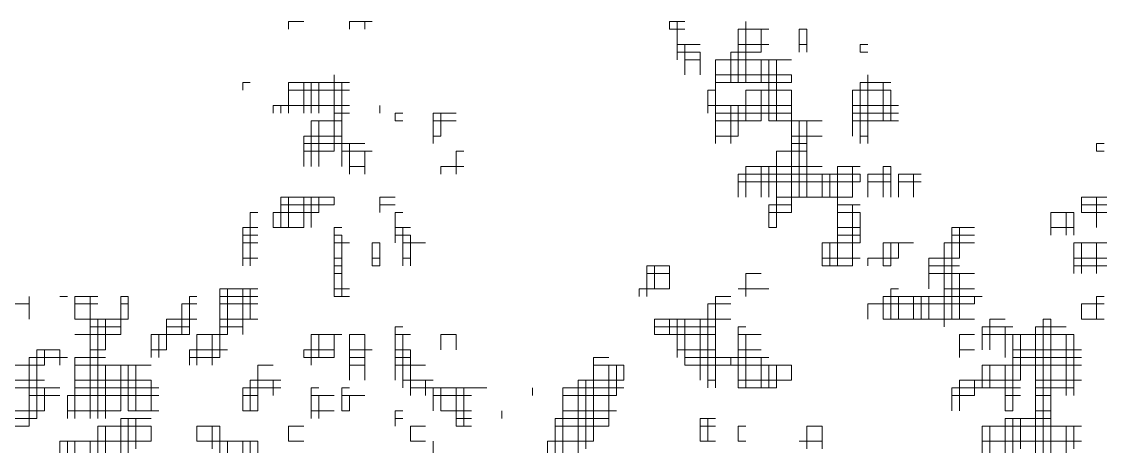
# Model space of a CAD drawing. Header units: millimetres. Extents: x 13268 to 164478, y 289082 to 363688.
# Drawn here: x 81970 to 84923, y 353454 to 354615 of the extents above; entities that cross this region are included whole.
import ezdxf

# ---------------------------------------------------------------- set-up
doc = ezdxf.new("R2010")
doc.units = ezdxf.units.MM

# ---------------------------------------------------------------- blocks, each defined once
blk = doc.blocks.new('A$C010A7659')
at = {"lineweight": 0}
for points in [[(1896.2, 3900), (1896.2, 3891.8)], [(1896.2, 3900), (1896.2, 3891.8)], [(1896.2, 3900), (1912.8, 3900)], [(1962.4, 3900), (1962.4, 3891.8)], [(1962.4, 3900), (1987.3, 3900)], [(1979, 3900), (1979, 3891.8)], [(1979, 3900), (1979, 3891.8)], [(2310.2, 3900), (2310.2, 3891.8)], [(2310.2, 3900), (2326.8, 3900)], [(2310.2, 3900), (2326.8, 3900)], [(2310.2, 3891.8), (2326.8, 3891.8)], [(2318.5, 3900), (2318.5, 3858.6)], [(2318.5, 3900), (2318.5, 3875.2)], [(2318.5, 3891.8), (2326.8, 3891.8)], [(2384.7, 3891.8), (2384.7, 3833.8)], [(2384.7, 3891.8), (2417.9, 3891.8)], [(2384.7, 3891.8), (2409.6, 3891.8)], [(2393, 3900), (2393, 3833.8)], [(2393, 3891.8), (2393, 3833.8)], [(2409.6, 3891.8), (2409.6, 3866.9)], [(2451, 3891.8), (2451, 3866.9)], [(2451, 3891.8), (2459.3, 3891.8)], [(2459.3, 3891.8), (2459.3, 3866.9)], [(2318.5, 3875.2), (2343.3, 3875.2)], [(2318.5, 3866.9), (2343.3, 3866.9)], [(2318.5, 3866.9), (2343.3, 3866.9)], [(2326.8, 3875.2), (2326.8, 3842.1)], [(2343.3, 3866.9), (2343.3, 3842.1)], [(2376.5, 3866.9), (2376.5, 3833.8)], [(2376.5, 3866.9), (2409.6, 3866.9)], [(2384.7, 3875.2), (2384.7, 3833.8)], [(2384.7, 3875.2), (2417.9, 3875.2)], [(2384.7, 3866.9), (2409.6, 3866.9)], [(2451, 3875.2), (2459.3, 3875.2)], [(2517.2, 3875.2), (2517.2, 3866.9)], [(2517.2, 3875.2), (2525.5, 3875.2)], [(2517.2, 3866.9), (2525.5, 3866.9)], [(2326.8, 3858.6), (2343.3, 3858.6)], [(2359.9, 3858.6), (2359.9, 3825.5)], [(2359.9, 3858.6), (2442.7, 3858.6)], [(2409.6, 3858.6), (2409.6, 3833.8)], [(2417.9, 3858.6), (2417.9, 3792.4)], [(2417.9, 3858.6), (2417.9, 3792.4)], [(2426.1, 3858.6), (2426.1, 3792.4)], [(1846.5, 3833.8), (1846.5, 3825.5)], [(1846.5, 3833.8), (1854.8, 3833.8)], [(1896.2, 3833.8), (1896.2, 3800.7)], [(1896.2, 3833.8), (1962.4, 3833.8)], [(1912.8, 3833.8), (1912.8, 3800.7)], [(1921, 3833.8), (1921, 3809)], [(1921, 3833.8), (1921, 3800.7)], [(1929.3, 3833.8), (1929.3, 3800.7)], [(1929.3, 3833.8), (1954.2, 3833.8)], [(1945.9, 3842.1), (1945.9, 3759.3)], [(1945.9, 3833.8), (1945.9, 3759.3)], [(1954.2, 3833.8), (1954.2, 3792.4)], [(1954.2, 3833.8), (1954.2, 3759.3)], [(2359.9, 3842.1), (2442.7, 3842.1)], [(2359.9, 3842.1), (2442.7, 3842.1)], [(2359.9, 3833.8), (2359.9, 3767.6)], [(2359.9, 3833.8), (2376.5, 3833.8)], [(2359.9, 3833.8), (2442.7, 3833.8)], [(2417.9, 3833.8), (2442.7, 3833.8)], [(2442.7, 3842.1), (2442.7, 3833.8)], [(2517.2, 3833.8), (2517.2, 3767.6)], [(2517.2, 3833.8), (2517.2, 3767.6)], [(2517.2, 3833.8), (2550.3, 3833.8)], [(2517.2, 3833.8), (2525.5, 3833.8)], [(2525.5, 3842.1), (2525.5, 3767.6)], [(2525.5, 3833.8), (2525.5, 3775.8)], [(2542.1, 3833.8), (2542.1, 3792.4)], [(1896.2, 3825.5), (1896.2, 3800.7)], [(1896.2, 3825.5), (1962.4, 3825.5)], [(2351.6, 3825.5), (2351.6, 3800.7)], [(2351.6, 3825.5), (2359.9, 3825.5)], [(2393, 3825.5), (2393, 3792.4)], [(2393, 3825.5), (2442.7, 3825.5)], [(2409.6, 3825.5), (2409.6, 3792.4)], [(2442.7, 3825.5), (2442.7, 3693)], [(2508.9, 3825.5), (2508.9, 3775.8)], [(2508.9, 3825.5), (2550.3, 3825.5)], [(2550.3, 3825.5), (2550.3, 3792.4)], [(1879.6, 3809), (1879.6, 3800.7)], [(1879.6, 3809), (1921, 3809)], [(1879.6, 3809), (1962.4, 3809)], [(1887.9, 3809), (1887.9, 3800.7)], [(1929.3, 3809), (1962.4, 3809)], [(1995.6, 3809), (1995.6, 3800.7)], [(2351.6, 3809), (2442.7, 3809)], [(2351.6, 3809), (2359.9, 3809)], [(2359.9, 3809), (2359.9, 3767.6)], [(2376.5, 3809), (2376.5, 3767.6)], [(2384.7, 3809), (2384.7, 3792.4)], [(2384.7, 3809), (2384.7, 3775.8)], [(2384.7, 3809), (2442.7, 3809)], [(2393, 3809), (2393, 3792.4)], [(2508.9, 3809), (2558.6, 3809)], [(2508.9, 3809), (2558.6, 3809)], [(2550.3, 3809), (2550.3, 3792.4)], [(1945.9, 3800.7), (1962.4, 3800.7)], [(2012.1, 3800.7), (2012.1, 3792.4)], [(2012.1, 3800.7), (2020.4, 3800.7)], [(2053.5, 3800.7), (2053.5, 3767.6)], [(2053.5, 3800.7), (2078.4, 3800.7)], [(2061.8, 3800.7), (2061.8, 3775.8)], [(2359.9, 3800.7), (2442.7, 3800.7)], [(2508.9, 3800.7), (2558.6, 3800.7)], [(1921, 3792.4), (1921, 3742.7)], [(1921, 3792.4), (1954.2, 3792.4)], [(1929.3, 3792.4), (1929.3, 3742.7)], [(1945.9, 3792.4), (1954.2, 3792.4)], [(2012.1, 3792.4), (2020.4, 3792.4)], [(2053.5, 3792.4), (2078.4, 3792.4)], [(2053.5, 3792.4), (2078.4, 3792.4)], [(2359.9, 3792.4), (2384.7, 3792.4)], [(2359.9, 3792.4), (2409.6, 3792.4)], [(2417.9, 3792.4), (2459.3, 3792.4)], [(2442.7, 3792.4), (2442.7, 3709.6)], [(2442.7, 3792.4), (2475.8, 3792.4)], [(2451, 3792.4), (2451, 3709.6)], [(2459.3, 3792.4), (2459.3, 3767.6)], [(2459.3, 3792.4), (2459.3, 3709.6)], [(2508.9, 3792.4), (2542.1, 3792.4)], [(2508.9, 3792.4), (2558.6, 3792.4)], [(1912.8, 3775.8), (1912.8, 3742.7)], [(1912.8, 3775.8), (1954.2, 3775.8)], [(1921, 3775.8), (1921, 3742.7)], [(2053.5, 3775.8), (2061.8, 3775.8)], [(2359.9, 3775.8), (2384.7, 3775.8)], [(2442.7, 3775.8), (2475.8, 3775.8)], [(2517.2, 3775.8), (2525.5, 3775.8)], [(1912.8, 3767.6), (1979, 3767.6)], [(1912.8, 3767.6), (1954.2, 3767.6)], [(1954.2, 3767.6), (1954.2, 3742.7)], [(1962.4, 3767.6), (1962.4, 3734.4)], [(2442.7, 3767.6), (2459.3, 3767.6)], [(2442.7, 3767.6), (2459.3, 3767.6)], [(2773.9, 3767.6), (2773.9, 3759.3)], [(2773.9, 3767.6), (2782.2, 3767.6)], [(2773.9, 3767.6), (2782.2, 3767.6)], [(1912.8, 3759.3), (1945.9, 3759.3)], [(1912.8, 3759.3), (1945.9, 3759.3)], [(1954.2, 3759.3), (1987.3, 3759.3)], [(1954.2, 3759.3), (1987.3, 3759.3)], [(1979, 3759.3), (1979, 3742.7)], [(1979, 3759.3), (1979, 3734.4)], [(2078.4, 3759.3), (2078.4, 3734.4)], [(2078.4, 3759.3), (2078.4, 3734.4)], [(2078.4, 3759.3), (2086.6, 3759.3)], [(2426.1, 3759.3), (2426.1, 3676.5)], [(2426.1, 3759.3), (2459.3, 3759.3)], [(2442.7, 3759.3), (2459.3, 3759.3)], [(2773.9, 3759.3), (2782.2, 3759.3)], [(1962.4, 3742.7), (1979, 3742.7)], [(2061.8, 3742.7), (2061.8, 3734.4)], [(2061.8, 3742.7), (2086.6, 3742.7)], [(2393, 3742.7), (2393, 3709.6)], [(2393, 3742.7), (2393, 3709.6)], [(2393, 3742.7), (2475.8, 3742.7)], [(2409.6, 3742.7), (2409.6, 3709.6)], [(2417.9, 3742.7), (2417.9, 3709.6)], [(2417.9, 3742.7), (2417.9, 3709.6)], [(2459.3, 3742.7), (2459.3, 3709.6)], [(2492.4, 3742.7), (2492.4, 3635.1)], [(2492.4, 3742.7), (2517.2, 3742.7)], [(2508.9, 3742.7), (2508.9, 3709.6)], [(2542.1, 3742.7), (2542.1, 3709.6)], [(2542.1, 3742.7), (2550.3, 3742.7)], [(2550.3, 3742.7), (2550.3, 3709.6)], [(2384.7, 3734.4), (2384.7, 3709.6)], [(2384.7, 3734.4), (2517.2, 3734.4)], [(2384.7, 3734.4), (2475.8, 3734.4)], [(2384.7, 3726.1), (2517.2, 3726.1)], [(2475.8, 3734.4), (2475.8, 3709.6)], [(2475.8, 3734.4), (2475.8, 3709.6)], [(2484.1, 3734.4), (2484.1, 3709.6)], [(2492.4, 3734.4), (2492.4, 3676.5)], [(2492.4, 3734.4), (2517.2, 3734.4)], [(2517.2, 3734.4), (2517.2, 3726.1)], [(2525.5, 3734.4), (2525.5, 3709.6)], [(2525.5, 3734.4), (2550.3, 3734.4)], [(2525.5, 3734.4), (2550.3, 3734.4)], [(2525.5, 3726.1), (2550.3, 3726.1)], [(2558.6, 3734.4), (2558.6, 3709.6)], [(2558.6, 3734.4), (2583.5, 3734.4)], [(2558.6, 3726.1), (2583.5, 3726.1)], [(2575.2, 3734.4), (2575.2, 3709.6)], [(2575.2, 3734.4), (2575.2, 3709.6)], [(1887.9, 3709.6), (1887.9, 3676.5)], [(1887.9, 3709.6), (1945.9, 3709.6)], [(1896.2, 3709.6), (1896.2, 3676.5)], [(1896.2, 3709.6), (1896.2, 3676.5)], [(1896.2, 3709.6), (1945.9, 3709.6)], [(1912.8, 3709.6), (1912.8, 3676.5)], [(1921, 3709.6), (1921, 3693)], [(1921, 3709.6), (1921, 3676.5)], [(1929.3, 3709.6), (1929.3, 3693)], [(1945.9, 3709.6), (1945.9, 3701.3)], [(1995.6, 3709.6), (1995.6, 3693)], [(1995.6, 3709.6), (1995.6, 3693)], [(1995.6, 3709.6), (2012.1, 3709.6)], [(1995.6, 3709.6), (2012.1, 3709.6)], [(2426.1, 3709.6), (2442.7, 3709.6)], [(2426.1, 3709.6), (2475.8, 3709.6)], [(2475.8, 3709.6), (2508.9, 3709.6)], [(2492.4, 3709.6), (2508.9, 3709.6)], [(2757.4, 3709.6), (2757.4, 3693)], [(2757.4, 3709.6), (2815.3, 3709.6)], [(2773.9, 3709.6), (2773.9, 3676.5)], [(2773.9, 3709.6), (2815.3, 3709.6)], [(1854.8, 3693), (1854.8, 3635.1)], [(1854.8, 3693), (1863.1, 3693)], [(1879.6, 3693), (1879.6, 3676.5)], [(1879.6, 3693), (1921, 3693)], [(1887.9, 3701.3), (1945.9, 3701.3)], [(1887.9, 3693), (1929.3, 3693)], [(1995.6, 3701.3), (2012.1, 3701.3)], [(2012.1, 3693), (2012.1, 3659.9)], [(2012.1, 3693), (2012.1, 3676.5)], [(2012.1, 3693), (2020.4, 3693)], [(2012.1, 3693), (2020.4, 3693)], [(2417.9, 3701.3), (2417.9, 3676.5)], [(2417.9, 3701.3), (2442.7, 3701.3)], [(2417.9, 3693), (2417.9, 3676.5)], [(2417.9, 3693), (2442.7, 3693)], [(2417.9, 3693), (2442.7, 3693)], [(2492.4, 3701.3), (2517.2, 3701.3)], [(2492.4, 3693), (2517.2, 3693)], [(2492.4, 3693), (2517.2, 3693)], [(2508.9, 3701.3), (2508.9, 3635.1)], [(2517.2, 3693), (2517.2, 3659.9)], [(2724.2, 3693), (2724.2, 3668.2)], [(2724.2, 3693), (2724.2, 3668.2)], [(2724.2, 3693), (2749.1, 3693)], [(2740.8, 3693), (2740.8, 3668.2)], [(2749.1, 3693), (2749.1, 3668.2)], [(2757.4, 3701.3), (2757.4, 3693)], [(2757.4, 3701.3), (2807, 3701.3)], [(2757.4, 3693), (2815.3, 3693)], [(2773.9, 3693), (2823.6, 3693)], [(1846.5, 3676.5), (1846.5, 3635.1)], [(1846.5, 3676.5), (1846.5, 3643.3)], [(1846.5, 3676.5), (1863.1, 3676.5)], [(1846.5, 3676.5), (1863.1, 3676.5)], [(1846.5, 3668.2), (1863.1, 3668.2)], [(1879.6, 3676.5), (1912.8, 3676.5)], [(1945.9, 3676.5), (1945.9, 3601.9)], [(1945.9, 3676.5), (1954.2, 3676.5)], [(1945.9, 3668.2), (1945.9, 3610.2)], [(1945.9, 3668.2), (1954.2, 3668.2)], [(1954.2, 3668.2), (1954.2, 3601.9)], [(2012.1, 3676.5), (2028.7, 3676.5)], [(2012.1, 3676.5), (2028.7, 3676.5)], [(2012.1, 3668.2), (2028.7, 3668.2)], [(2020.4, 3676.5), (2020.4, 3635.1)], [(2028.7, 3668.2), (2028.7, 3635.1)], [(2417.9, 3676.5), (2426.1, 3676.5)], [(2492.4, 3676.5), (2517.2, 3676.5)], [(2492.4, 3676.5), (2517.2, 3676.5)], [(2492.4, 3668.2), (2517.2, 3668.2)], [(2616.6, 3676.5), (2616.6, 3577.1)], [(2616.6, 3676.5), (2641.4, 3676.5)], [(2616.6, 3668.2), (2641.4, 3668.2)], [(2624.9, 3676.5), (2624.9, 3659.9)], [(2624.9, 3676.5), (2624.9, 3643.3)], [(2724.2, 3676.5), (2749.1, 3676.5)], [(2724.2, 3676.5), (2749.1, 3676.5)], [(1846.5, 3659.9), (1863.1, 3659.9)], [(1846.5, 3659.9), (1863.1, 3659.9)], [(1945.9, 3659.9), (1954.2, 3659.9)], [(1945.9, 3659.9), (1962.4, 3659.9)], [(1987.3, 3659.9), (1987.3, 3635.1)], [(1987.3, 3659.9), (1995.6, 3659.9)], [(1995.6, 3659.9), (1995.6, 3635.1)], [(2020.4, 3659.9), (2045.2, 3659.9)], [(2020.4, 3659.9), (2045.2, 3659.9)], [(2028.7, 3659.9), (2028.7, 3643.3)], [(2475.8, 3659.9), (2475.8, 3635.1)], [(2475.8, 3659.9), (2517.2, 3659.9)], [(2484.1, 3659.9), (2484.1, 3635.1)], [(2484.1, 3659.9), (2517.2, 3659.9)], [(2492.4, 3659.9), (2492.4, 3635.1)], [(2542.1, 3659.9), (2542.1, 3635.1)], [(2542.1, 3659.9), (2575.2, 3659.9)], [(2550.3, 3659.9), (2550.3, 3635.1)], [(2550.3, 3659.9), (2550.3, 3635.1)], [(2550.3, 3659.9), (2575.2, 3659.9)], [(2558.6, 3659.9), (2558.6, 3643.3)], [(2608.3, 3659.9), (2608.3, 3610.2)], [(2608.3, 3659.9), (2624.9, 3659.9)], [(2608.3, 3659.9), (2641.4, 3659.9)], [(2749.1, 3659.9), (2749.1, 3626.8)], [(2749.1, 3659.9), (2807, 3659.9)], [(2757.4, 3659.9), (2757.4, 3626.8)], [(2757.4, 3659.9), (2757.4, 3626.8)], [(2773.9, 3659.9), (2773.9, 3626.8)], [(1846.5, 3643.3), (1863.1, 3643.3)], [(1945.9, 3643.3), (1954.2, 3643.3)], [(1945.9, 3635.1), (1954.2, 3635.1)], [(1945.9, 3635.1), (1954.2, 3635.1)], [(1987.3, 3643.3), (1995.6, 3643.3)], [(1987.3, 3635.1), (1995.6, 3635.1)], [(2020.4, 3643.3), (2028.7, 3643.3)], [(2285.4, 3635.1), (2285.4, 3601.9)], [(2285.4, 3635.1), (2310.2, 3635.1)], [(2293.7, 3635.1), (2293.7, 3610.2)], [(2293.7, 3635.1), (2310.2, 3635.1)], [(2310.2, 3635.1), (2310.2, 3610.2)], [(2475.8, 3643.3), (2475.8, 3635.1)], [(2475.8, 3643.3), (2517.2, 3643.3)], [(2475.8, 3635.1), (2508.9, 3635.1)], [(2525.5, 3643.3), (2525.5, 3635.1)], [(2525.5, 3643.3), (2558.6, 3643.3)], [(2542.1, 3635.1), (2550.3, 3635.1)], [(2591.7, 3643.3), (2591.7, 3610.2)], [(2591.7, 3643.3), (2624.9, 3643.3)], [(2591.7, 3635.1), (2591.7, 3610.2)], [(2591.7, 3635.1), (2624.9, 3635.1)], [(2591.7, 3635.1), (2624.9, 3635.1)], [(2608.3, 3643.3), (2608.3, 3610.2)], [(2749.1, 3643.3), (2807, 3643.3)], [(2749.1, 3635.1), (2815.3, 3635.1)], [(2749.1, 3635.1), (2807, 3635.1)], [(1945.9, 3626.8), (1954.2, 3626.8)], [(2285.4, 3626.8), (2285.4, 3601.9)], [(2285.4, 3626.8), (2310.2, 3626.8)], [(2393, 3626.8), (2393, 3601.9)], [(2393, 3626.8), (2393, 3601.9)], [(2393, 3626.8), (2409.6, 3626.8)], [(2591.7, 3626.8), (2641.4, 3626.8)], [(2624.9, 3626.8), (2624.9, 3577.1)], [(2624.9, 3626.8), (2624.9, 3577.1)], [(1821.7, 3610.2), (1821.7, 3535.7)], [(1821.7, 3610.2), (1863.1, 3610.2)], [(1830, 3610.2), (1830, 3560.5)], [(1830, 3610.2), (1863.1, 3610.2)], [(1846.5, 3610.2), (1846.5, 3568.8)], [(1846.5, 3610.2), (1846.5, 3560.5)], [(1854.8, 3610.2), (1854.8, 3577.1)], [(1945.9, 3610.2), (1962.4, 3610.2)], [(1945.9, 3610.2), (1962.4, 3610.2)], [(1954.2, 3610.2), (1954.2, 3601.9)], [(2277.1, 3610.2), (2277.1, 3601.9)], [(2277.1, 3610.2), (2293.7, 3610.2)], [(2277.1, 3610.2), (2310.2, 3610.2)], [(2384.7, 3610.2), (2417.9, 3610.2)], [(2393, 3610.2), (2409.6, 3610.2)], [(2550.3, 3610.2), (2550.3, 3577.1)], [(2550.3, 3610.2), (2550.3, 3577.1)], [(2550.3, 3610.2), (2558.6, 3610.2)], [(2608.3, 3610.2), (2608.3, 3577.1)], [(2608.3, 3610.2), (2641.4, 3610.2)], [(2616.6, 3610.2), (2641.4, 3610.2)], [(1614.7, 3601.9), (1614.7, 3577.1)], [(1647.8, 3601.9), (1656.1, 3601.9)], [(1664.3, 3601.9), (1664.3, 3577.1)], [(1664.3, 3601.9), (1664.3, 3593.7)], [(1664.3, 3601.9), (1689.2, 3601.9)], [(1680.9, 3601.9), (1680.9, 3469.5)], [(1714, 3601.9), (1714, 3568.8)], [(1714, 3601.9), (1722.3, 3601.9)], [(1714, 3601.9), (1722.3, 3601.9)], [(1722.3, 3601.9), (1722.3, 3577.1)], [(1788.6, 3601.9), (1788.6, 3577.1)], [(1788.6, 3601.9), (1788.6, 3560.5)], [(1788.6, 3601.9), (1796.8, 3601.9)], [(1821.7, 3601.9), (1863.1, 3601.9)], [(1821.7, 3601.9), (1863.1, 3601.9)], [(1945.9, 3601.9), (1962.4, 3601.9)], [(2359.9, 3601.9), (2359.9, 3568.8)], [(2359.9, 3601.9), (2359.9, 3502.6)], [(2359.9, 3601.9), (2376.5, 3601.9)], [(2542.1, 3601.9), (2542.1, 3577.1)], [(2542.1, 3601.9), (2649.7, 3601.9)], [(2542.1, 3601.9), (2649.7, 3601.9)], [(2558.6, 3601.9), (2558.6, 3577.1)], [(2575.2, 3601.9), (2575.2, 3577.1)], [(2575.2, 3601.9), (2575.2, 3577.1)], [(2583.5, 3601.9), (2583.5, 3577.1)], [(2591.7, 3601.9), (2591.7, 3577.1)], [(2591.7, 3601.9), (2591.7, 3577.1)], [(2608.3, 3601.9), (2608.3, 3568.8)], [(2641.4, 3601.9), (2641.4, 3593.7)], [(2773.9, 3601.9), (2773.9, 3577.1)], [(2773.9, 3601.9), (2782.2, 3601.9)], [(2773.9, 3601.9), (2782.2, 3601.9)], [(1598.1, 3593.7), (1614.7, 3593.7)], [(1664.3, 3593.7), (1689.2, 3593.7)], [(1714, 3593.7), (1714, 3560.5)], [(1714, 3593.7), (1722.3, 3593.7)], [(1780.3, 3593.7), (1780.3, 3560.5)], [(1780.3, 3593.7), (1796.8, 3593.7)], [(1821.7, 3593.7), (1863.1, 3593.7)], [(2351.6, 3593.7), (2351.6, 3502.6)], [(2351.6, 3593.7), (2376.5, 3593.7)], [(2525.5, 3593.7), (2525.5, 3577.1)], [(2525.5, 3593.7), (2641.4, 3593.7)], [(2757.4, 3593.7), (2757.4, 3577.1)], [(2757.4, 3593.7), (2782.2, 3593.7)], [(1664.3, 3577.1), (1689.2, 3577.1)], [(1680.9, 3577.1), (1722.3, 3577.1)], [(1689.2, 3577.1), (1689.2, 3469.5)], [(1689.2, 3577.1), (1689.2, 3469.5)], [(1697.5, 3577.1), (1697.5, 3544)], [(1697.5, 3577.1), (1722.3, 3577.1)], [(1763.7, 3577.1), (1763.7, 3560.5)], [(1763.7, 3577.1), (1788.6, 3577.1)], [(1763.7, 3577.1), (1796.8, 3577.1)], [(1821.7, 3577.1), (1854.8, 3577.1)], [(1821.7, 3577.1), (1863.1, 3577.1)], [(2293.7, 3577.1), (2293.7, 3560.5)], [(2293.7, 3577.1), (2376.5, 3577.1)], [(2310.2, 3577.1), (2310.2, 3560.5)], [(2310.2, 3577.1), (2310.2, 3560.5)], [(2318.5, 3577.1), (2318.5, 3535.7)], [(2318.5, 3577.1), (2318.5, 3544)], [(2326.8, 3577.1), (2326.8, 3527.4)], [(2343.3, 3577.1), (2343.3, 3510.9)], [(2343.3, 3577.1), (2343.3, 3527.4)], [(2343.3, 3577.1), (2376.5, 3577.1)], [(2542.1, 3577.1), (2641.4, 3577.1)], [(2658, 3577.1), (2658, 3544)], [(2658, 3577.1), (2674.5, 3577.1)], [(2715.9, 3577.1), (2715.9, 3337)], [(2715.9, 3577.1), (2724.2, 3577.1)], [(2724.2, 3577.1), (2724.2, 3270.7)], [(2757.4, 3577.1), (2782.2, 3577.1)], [(1680.9, 3568.8), (1714, 3568.8)], [(1763.7, 3568.8), (1788.6, 3568.8)], [(1821.7, 3568.8), (1821.7, 3535.7)], [(1821.7, 3568.8), (1846.5, 3568.8)], [(2012.1, 3568.8), (2012.1, 3510.9)], [(2012.1, 3568.8), (2020.4, 3568.8)], [(2293.7, 3568.8), (2359.9, 3568.8)], [(2384.7, 3568.8), (2384.7, 3502.6)], [(2384.7, 3568.8), (2384.7, 3527.4)], [(2384.7, 3568.8), (2393, 3568.8)], [(2649.7, 3568.8), (2649.7, 3544)], [(2649.7, 3568.8), (2649.7, 3544)], [(2649.7, 3568.8), (2682.8, 3568.8)], [(2674.5, 3568.8), (2674.5, 3544)], [(2674.5, 3568.8), (2674.5, 3535.7)], [(2707.7, 3568.8), (2707.7, 3428.1)], [(2707.7, 3568.8), (2740.8, 3568.8)], [(2724.2, 3568.8), (2724.2, 3494.3)], [(1664.3, 3560.5), (1714, 3560.5)], [(1680.9, 3560.5), (1714, 3560.5)], [(1747.2, 3560.5), (1747.2, 3535.7)], [(1747.2, 3560.5), (1763.7, 3560.5)], [(1747.2, 3560.5), (1788.6, 3560.5)], [(1755.4, 3560.5), (1755.4, 3535.7)], [(1763.7, 3560.5), (1763.7, 3544)], [(1796.8, 3560.5), (1796.8, 3527.4)], [(1796.8, 3560.5), (1830, 3560.5)], [(1813.4, 3560.5), (1813.4, 3527.4)], [(1813.4, 3560.5), (1830, 3560.5)], [(1921, 3560.5), (1921, 3527.4)], [(1921, 3560.5), (1921, 3527.4)], [(1921, 3560.5), (1945.9, 3560.5)], [(1921, 3560.5), (1954.2, 3560.5)], [(1929.3, 3560.5), (1929.3, 3535.7)], [(1945.9, 3560.5), (1945.9, 3535.7)], [(1962.4, 3560.5), (1962.4, 3510.9)], [(1962.4, 3560.5), (1979, 3560.5)], [(1979, 3560.5), (1979, 3510.9)], [(2012.1, 3560.5), (2028.7, 3560.5)], [(2012.1, 3560.5), (2028.7, 3560.5)], [(2020.4, 3560.5), (2020.4, 3502.6)], [(2061.8, 3560.5), (2061.8, 3544)], [(2061.8, 3560.5), (2078.4, 3560.5)], [(2061.8, 3560.5), (2078.4, 3560.5)], [(2078.4, 3560.5), (2078.4, 3544)], [(2293.7, 3560.5), (2359.9, 3560.5)], [(2318.5, 3560.5), (2359.9, 3560.5)], [(2384.7, 3560.5), (2409.6, 3560.5)], [(2384.7, 3560.5), (2393, 3560.5)], [(2393, 3560.5), (2393, 3502.6)], [(2393, 3560.5), (2393, 3502.6)], [(2624.9, 3560.5), (2624.9, 3535.7)], [(2624.9, 3560.5), (2624.9, 3535.7)], [(2624.9, 3560.5), (2641.4, 3560.5)], [(2624.9, 3560.5), (2641.4, 3560.5)], [(2649.7, 3560.5), (2749.1, 3560.5)], [(2649.7, 3560.5), (2682.8, 3560.5)], [(2682.8, 3560.5), (2682.8, 3477.7)], [(2682.8, 3560.5), (2682.8, 3535.7)], [(2691.1, 3560.5), (2691.1, 3510.9)], [(2691.1, 3560.5), (2749.1, 3560.5)], [(2707.7, 3560.5), (2707.7, 3436.3)], [(2740.8, 3560.5), (2740.8, 3494.3)], [(2749.1, 3560.5), (2749.1, 3494.3)], [(1622.9, 3544), (1622.9, 3469.5)], [(1622.9, 3544), (1647.8, 3544)], [(1631.2, 3544), (1631.2, 3527.4)], [(1631.2, 3544), (1631.2, 3527.4)], [(1647.8, 3544), (1647.8, 3527.4)], [(1680.9, 3544), (1697.5, 3544)], [(1747.2, 3544), (1763.7, 3544)], [(1788.6, 3544), (1788.6, 3527.4)], [(1788.6, 3544), (1830, 3544)], [(1796.8, 3544), (1796.8, 3527.4)], [(1912.8, 3544), (1912.8, 3535.7)], [(1912.8, 3544), (1945.9, 3544)], [(1962.4, 3544), (1987.3, 3544)], [(1979, 3544), (1979, 3535.7)], [(2012.1, 3544), (2028.7, 3544)], [(2028.7, 3544), (2028.7, 3494.3)], [(2318.5, 3544), (2359.9, 3544)], [(2384.7, 3544), (2409.6, 3544)], [(2624.9, 3544), (2641.4, 3544)], [(2682.8, 3544), (2757.4, 3544)], [(2749.1, 3544), (2749.1, 3502.6)], [(1589.8, 3527.4), (1631.2, 3527.4)], [(1598.1, 3527.4), (1631.2, 3527.4)], [(1614.7, 3535.7), (1614.7, 3461.2)], [(1614.7, 3535.7), (1614.7, 3461.2)], [(1614.7, 3535.7), (1656.1, 3535.7)], [(1622.9, 3535.7), (1656.1, 3535.7)], [(1647.8, 3535.7), (1647.8, 3527.4)], [(1664.3, 3535.7), (1664.3, 3469.5)], [(1664.3, 3535.7), (1664.3, 3527.4)], [(1664.3, 3535.7), (1697.5, 3535.7)], [(1664.3, 3535.7), (1697.5, 3535.7)], [(1664.3, 3527.4), (1747.2, 3527.4)], [(1664.3, 3527.4), (1714, 3527.4)], [(1697.5, 3527.4), (1697.5, 3469.5)], [(1714, 3527.4), (1714, 3477.7)], [(1714, 3527.4), (1714, 3477.7)], [(1722.3, 3527.4), (1722.3, 3477.7)], [(1722.3, 3527.4), (1722.3, 3477.7)], [(1730.6, 3527.4), (1730.6, 3477.7)], [(1788.6, 3535.7), (1821.7, 3535.7)], [(1788.6, 3535.7), (1821.7, 3535.7)], [(1863.1, 3527.4), (1863.1, 3494.3)], [(1863.1, 3527.4), (1863.1, 3477.7)], [(1863.1, 3527.4), (1879.6, 3527.4)], [(1912.8, 3535.7), (1945.9, 3535.7)], [(1921, 3535.7), (1929.3, 3535.7)], [(1962.4, 3535.7), (1979, 3535.7)], [(1962.4, 3535.7), (1979, 3535.7)], [(1962.4, 3527.4), (1979, 3527.4)], [(1962.4, 3527.4), (1979, 3527.4)], [(2012.1, 3535.7), (2028.7, 3535.7)], [(2012.1, 3535.7), (2028.7, 3535.7)], [(2012.1, 3527.4), (2045.2, 3527.4)], [(2012.1, 3527.4), (2028.7, 3527.4)], [(2028.7, 3527.4), (2028.7, 3494.3)], [(2227.4, 3535.7), (2227.4, 3444.6)], [(2227.4, 3535.7), (2244, 3535.7)], [(2227.4, 3527.4), (2227.4, 3444.6)], [(2227.4, 3527.4), (2260.5, 3527.4)], [(2227.4, 3527.4), (2260.5, 3527.4)], [(2244, 3527.4), (2244, 3477.7)], [(2244, 3527.4), (2244, 3461.2)], [(2252.3, 3527.4), (2252.3, 3494.3)], [(2260.5, 3527.4), (2260.5, 3510.9)], [(2326.8, 3535.7), (2417.9, 3535.7)], [(2326.8, 3535.7), (2417.9, 3535.7)], [(2326.8, 3527.4), (2442.7, 3527.4)], [(2343.3, 3527.4), (2376.5, 3527.4)], [(2359.9, 3535.7), (2359.9, 3510.9)], [(2376.5, 3535.7), (2376.5, 3527.4)], [(2384.7, 3527.4), (2442.7, 3527.4)], [(2409.6, 3535.7), (2409.6, 3502.6)], [(2417.9, 3527.4), (2417.9, 3502.6)], [(2417.9, 3527.4), (2417.9, 3502.6)], [(2426.1, 3527.4), (2426.1, 3502.6)], [(2442.7, 3527.4), (2442.7, 3510.9)], [(2649.7, 3527.4), (2649.7, 3502.6)], [(2649.7, 3527.4), (2649.7, 3502.6)], [(2649.7, 3527.4), (2757.4, 3527.4)], [(2658, 3527.4), (2658, 3502.6)], [(2658, 3527.4), (2757.4, 3527.4)], [(2674.5, 3527.4), (2674.5, 3477.7)], [(2674.5, 3527.4), (2674.5, 3477.7)], [(2682.8, 3535.7), (2757.4, 3535.7)], [(2682.8, 3535.7), (2757.4, 3535.7)], [(2682.8, 3527.4), (2682.8, 3477.7)], [(1598.1, 3510.9), (1631.2, 3510.9)], [(1664.3, 3510.9), (1747.2, 3510.9)], [(1747.2, 3510.9), (1747.2, 3477.7)], [(1854.8, 3510.9), (1854.8, 3477.7)], [(1854.8, 3510.9), (1887.9, 3510.9)], [(1879.6, 3510.9), (1879.6, 3494.3)], [(1879.6, 3510.9), (1879.6, 3494.3)], [(2020.4, 3510.9), (2053.5, 3510.9)], [(2045.2, 3510.9), (2045.2, 3494.3)], [(2210.8, 3510.9), (2210.8, 3295.6)], [(2210.8, 3510.9), (2260.5, 3510.9)], [(2219.1, 3510.9), (2219.1, 3436.3)], [(2351.6, 3510.9), (2359.9, 3510.9)], [(2384.7, 3510.9), (2442.7, 3510.9)], [(2624.9, 3510.9), (2624.9, 3477.7)], [(2624.9, 3510.9), (2624.9, 3477.7)], [(2624.9, 3510.9), (2691.1, 3510.9)], [(2641.4, 3510.9), (2641.4, 3494.3)], [(2707.7, 3510.9), (2757.4, 3510.9)], [(1598.1, 3502.6), (1631.2, 3502.6)], [(1614.7, 3502.6), (1647.8, 3502.6)], [(1614.7, 3494.3), (1647.8, 3494.3)], [(1631.2, 3502.6), (1631.2, 3477.7)], [(1631.2, 3502.6), (1631.2, 3477.7)], [(1656.1, 3494.3), (1656.1, 3469.5)], [(1656.1, 3494.3), (1755.4, 3494.3)], [(1664.3, 3502.6), (1664.3, 3469.5)], [(1664.3, 3502.6), (1755.4, 3502.6)], [(1664.3, 3502.6), (1747.2, 3502.6)], [(1747.2, 3502.6), (1747.2, 3477.7)], [(1846.5, 3502.6), (1846.5, 3477.7)], [(1846.5, 3502.6), (1887.9, 3502.6)], [(1846.5, 3494.3), (1863.1, 3494.3)], [(1854.8, 3502.6), (1887.9, 3502.6)], [(1921, 3502.6), (1921, 3469.5)], [(1921, 3502.6), (1929.3, 3502.6)], [(1921, 3494.3), (1921, 3477.7)], [(1921, 3494.3), (1945.9, 3494.3)], [(1929.3, 3494.3), (1929.3, 3469.5)], [(1954.2, 3502.6), (1954.2, 3477.7)], [(1954.2, 3502.6), (1962.4, 3502.6)], [(1954.2, 3494.3), (1979, 3494.3)], [(1962.4, 3494.3), (1962.4, 3477.7)], [(2028.7, 3502.6), (2053.5, 3502.6)], [(2028.7, 3502.6), (2053.5, 3502.6)], [(2053.5, 3502.6), (2053.5, 3477.7)], [(2053.5, 3502.6), (2094.9, 3502.6)], [(2053.5, 3494.3), (2094.9, 3494.3)], [(2061.8, 3502.6), (2061.8, 3477.7)], [(2078.4, 3502.6), (2078.4, 3461.2)], [(2078.4, 3502.6), (2078.4, 3477.7)], [(2078.4, 3502.6), (2111.5, 3502.6)], [(2086.6, 3502.6), (2086.6, 3461.2)], [(2086.6, 3502.6), (2086.6, 3461.2)], [(2161.2, 3502.6), (2161.2, 3494.3)], [(2194.3, 3502.6), (2194.3, 3394.9)], [(2194.3, 3502.6), (2260.5, 3502.6)], [(2194.3, 3502.6), (2260.5, 3502.6)], [(2194.3, 3494.3), (2252.3, 3494.3)], [(2210.8, 3502.6), (2210.8, 3229.3)], [(2384.7, 3502.6), (2426.1, 3502.6)], [(2616.6, 3502.6), (2616.6, 3477.7)], [(2616.6, 3502.6), (2649.7, 3502.6)], [(2616.6, 3502.6), (2691.1, 3502.6)], [(2616.6, 3494.3), (2641.4, 3494.3)], [(2674.5, 3502.6), (2691.1, 3502.6)], [(2674.5, 3494.3), (2691.1, 3494.3)], [(2707.7, 3502.6), (2749.1, 3502.6)], [(2707.7, 3502.6), (2749.1, 3502.6)], [(2707.7, 3494.3), (2724.2, 3494.3)], [(1598.1, 3477.7), (1631.2, 3477.7)], [(1598.1, 3469.5), (1622.9, 3469.5)], [(1614.7, 3477.7), (1631.2, 3477.7)], [(1656.1, 3477.7), (1714, 3477.7)], [(1656.1, 3477.7), (1714, 3477.7)], [(1714, 3469.5), (1714, 3403.2)], [(1714, 3469.5), (1714, 3394.9)], [(1714, 3469.5), (1747.2, 3469.5)], [(1722.3, 3477.7), (1755.4, 3477.7)], [(1722.3, 3469.5), (1722.3, 3394.9)], [(1722.3, 3469.5), (1722.3, 3394.9)], [(1730.6, 3469.5), (1730.6, 3436.3)], [(1846.5, 3477.7), (1863.1, 3477.7)], [(1921, 3477.7), (1945.9, 3477.7)], [(1921, 3477.7), (1945.9, 3477.7)], [(1954.2, 3477.7), (1962.4, 3477.7)], [(2012.1, 3477.7), (2012.1, 3461.2)], [(2012.1, 3477.7), (2012.1, 3461.2)], [(2012.1, 3477.7), (2020.4, 3477.7)], [(2012.1, 3469.5), (2020.4, 3469.5)], [(2061.8, 3477.7), (2094.9, 3477.7)], [(2078.4, 3477.7), (2094.9, 3477.7)], [(2078.4, 3469.5), (2094.9, 3469.5)], [(2128, 3477.7), (2128, 3469.5)], [(2186, 3469.5), (2186, 3394.9)], [(2186, 3469.5), (2244, 3469.5)], [(2194.3, 3477.7), (2244, 3477.7)], [(2194.3, 3477.7), (2252.3, 3477.7)], [(2343.3, 3469.5), (2343.3, 3444.6)], [(2343.3, 3469.5), (2359.9, 3469.5)], [(2351.6, 3469.5), (2351.6, 3444.6)], [(2674.5, 3477.7), (2682.8, 3477.7)], [(2674.5, 3469.5), (2674.5, 3394.9)], [(2674.5, 3469.5), (2674.5, 3428.1)], [(2674.5, 3469.5), (2724.2, 3469.5)], [(2682.8, 3469.5), (2682.8, 3436.3)], [(2682.8, 3469.5), (2682.8, 3394.9)], [(2691.1, 3469.5), (2691.1, 3436.3)], [(2707.7, 3477.7), (2724.2, 3477.7)], [(2707.7, 3477.7), (2724.2, 3477.7)], [(1598.1, 3461.2), (1614.7, 3461.2)], [(1689.2, 3461.2), (1689.2, 3394.9)], [(1689.2, 3461.2), (1747.2, 3461.2)], [(1697.5, 3461.2), (1697.5, 3394.9)], [(1697.5, 3461.2), (1747.2, 3461.2)], [(1747.2, 3461.2), (1747.2, 3444.6)], [(1796.8, 3461.2), (1796.8, 3444.6)], [(1796.8, 3461.2), (1821.7, 3461.2)], [(1796.8, 3461.2), (1813.4, 3461.2)], [(1813.4, 3461.2), (1813.4, 3436.3)], [(1821.7, 3461.2), (1821.7, 3428.1)], [(1896.2, 3461.2), (1896.2, 3444.6)], [(1896.2, 3461.2), (1896.2, 3444.6)], [(1896.2, 3461.2), (1912.8, 3461.2)], [(2028.7, 3461.2), (2028.7, 3444.6)], [(2028.7, 3461.2), (2028.7, 3444.6)], [(2028.7, 3461.2), (2045.2, 3461.2)], [(2028.7, 3461.2), (2045.2, 3461.2)], [(2078.4, 3461.2), (2094.9, 3461.2)], [(2186, 3461.2), (2186, 3370.1)], [(2186, 3461.2), (2244, 3461.2)], [(2186, 3461.2), (2244, 3461.2)], [(2343.3, 3461.2), (2359.9, 3461.2)], [(2343.3, 3461.2), (2359.9, 3461.2)], [(2384.7, 3461.2), (2384.7, 3444.6)], [(2384.7, 3461.2), (2384.7, 3444.6)], [(2384.7, 3461.2), (2393, 3461.2)], [(2384.7, 3461.2), (2393, 3461.2)], [(2459.3, 3461.2), (2459.3, 3436.3)], [(2459.3, 3461.2), (2459.3, 3436.3)], [(2459.3, 3461.2), (2475.8, 3461.2)], [(2475.8, 3461.2), (2475.8, 3436.3)], [(2649.7, 3461.2), (2649.7, 3428.1)], [(2649.7, 3461.2), (2757.4, 3461.2)], [(2658, 3461.2), (2658, 3428.1)], [(2658, 3461.2), (2724.2, 3461.2)], [(2724.2, 3461.2), (2724.2, 3428.1)], [(2740.8, 3461.2), (2740.8, 3428.1)], [(2749.1, 3461.2), (2749.1, 3444.6)], [(2749.1, 3461.2), (2749.1, 3436.3)], [(1647.8, 3444.6), (1647.8, 3403.2)], [(1647.8, 3444.6), (1747.2, 3444.6)], [(1647.8, 3444.6), (1747.2, 3444.6)], [(1656.1, 3444.6), (1656.1, 3403.2)], [(1664.3, 3444.6), (1664.3, 3403.2)], [(1664.3, 3444.6), (1664.3, 3403.2)], [(1680.9, 3444.6), (1680.9, 3411.5)], [(1689.2, 3444.6), (1689.2, 3394.9)], [(1796.8, 3444.6), (1863.1, 3444.6)], [(1813.4, 3444.6), (1863.1, 3444.6)], [(1821.7, 3444.6), (1821.7, 3428.1)], [(1830, 3444.6), (1830, 3370.1)], [(1846.5, 3444.6), (1846.5, 3361.8)], [(1846.5, 3444.6), (1846.5, 3370.1)], [(1854.8, 3444.6), (1854.8, 3411.5)], [(1863.1, 3444.6), (1863.1, 3428.1)], [(1896.2, 3444.6), (1912.8, 3444.6)], [(2028.7, 3444.6), (2045.2, 3444.6)], [(2053.5, 3444.6), (2053.5, 3411.5)], [(2177.7, 3444.6), (2177.7, 3428.1)], [(2177.7, 3444.6), (2227.4, 3444.6)], [(2177.7, 3444.6), (2227.4, 3444.6)], [(2343.3, 3444.6), (2359.9, 3444.6)], [(2384.7, 3444.6), (2393, 3444.6)], [(2451, 3444.6), (2475.8, 3444.6)], [(2459.3, 3444.6), (2475.8, 3444.6)], [(2649.7, 3444.6), (2649.7, 3428.1)], [(2649.7, 3444.6), (2749.1, 3444.6)], [(2649.7, 3444.6), (2757.4, 3444.6)]]:
    blk.add_lwpolyline(points, dxfattribs=at)
blk = doc.blocks.new('A$C450614AE')
at = {"xscale": 1.5, "yscale": 1.5, "zscale": 1.5}
blk.add_blockref('A$C010A7659', (0, 0), dxfattribs=at)

msp = doc.modelspace()

# ---------------------------------------------------------------- block references
at = {"xscale": 1.68, "yscale": 1.68, "zscale": 1.68}
msp.add_blockref('A$C450614AE', (77922.1, 344787.3), dxfattribs=at)

doc.saveas('drawing.dxf')
